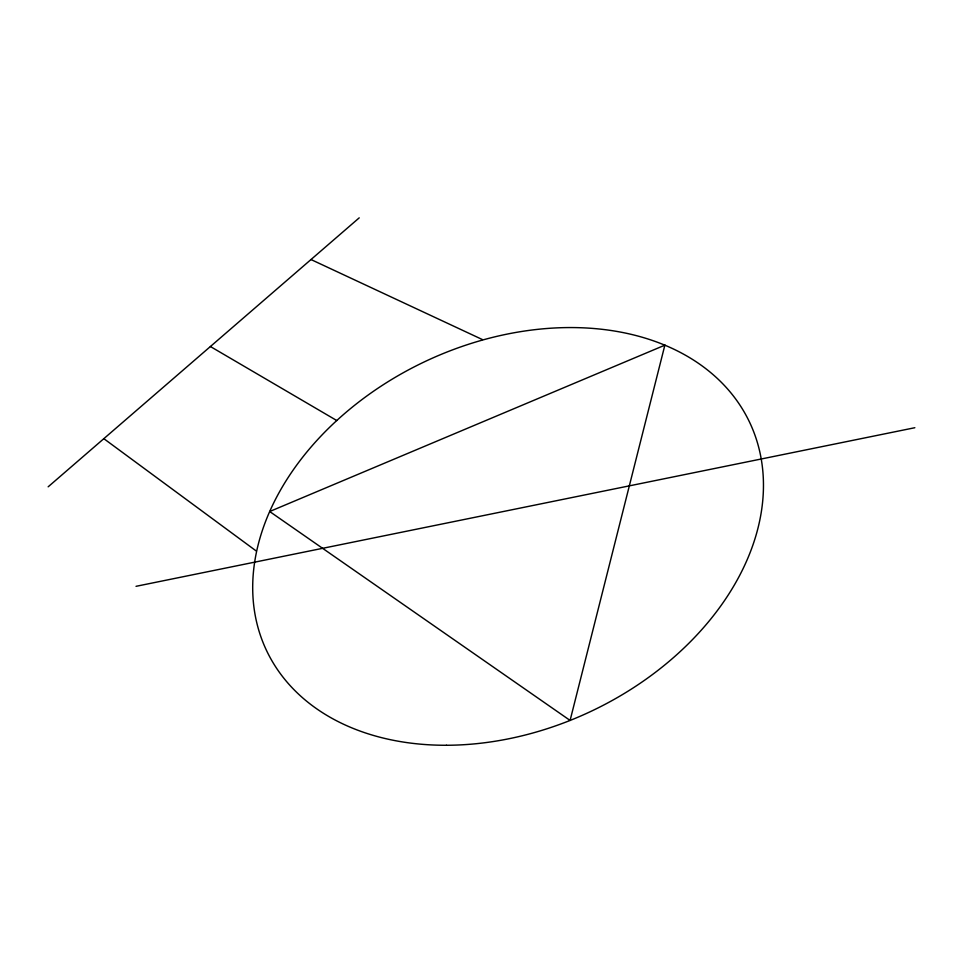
<?xml version="1.0" encoding="UTF-8"?>
<svg xmlns="http://www.w3.org/2000/svg" width="963" height="963" viewBox="0 0 963 963"><rect width="100%" height="100%" fill="white"/><g stroke="black" fill="none" stroke-linecap="round" stroke-linejoin="round"><path stroke-width="1.44" d="M48.15 486.821L359.223 217.843M136.024 586.323L914.85 427.716M311.001 259.541L482.355 339.542M210.403 346.524L336.761 420.53M103.835 438.671L255.989 550.812M664.867 345.163L570.096 720.432L269.688 511.522L664.867 345.163M446.459 745.266A267.136 193.587 -25.2 0 0 753.511 431.316A267.136 193.587 -25.2 0 0 324.254 432.64A267.136 193.587 -25.2 0 0 446.459 745.266"/></g></svg>
